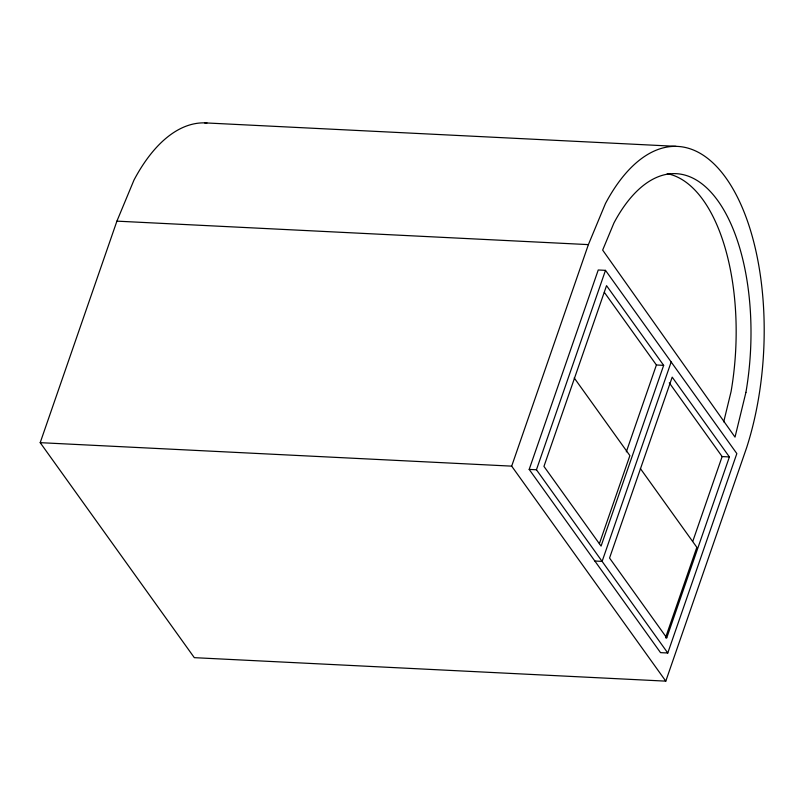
<?xml version="1.0" encoding="UTF-8"?>
<svg xmlns="http://www.w3.org/2000/svg" width="804" height="804" viewBox="0 0 804 804"><rect width="100%" height="100%" fill="white"/><g stroke="black" fill="none" stroke-linecap="round" stroke-linejoin="round"><path stroke-width="1.21" d="M723.711 421.879L731.057 391.659A172.719 83.144 -87.1 0 0 667.24 173.664M665.792 681.139L511.676 466.139L588.387 244.617L605.462 203.533A200.015 96.279 -87.1 0 1 732.906 188.779A200.015 96.279 -87.1 0 1 746.625 447.707L665.792 681.139L194.317 657.662L40.2 442.662L116.912 221.14L133.987 180.056A200.015 96.279 -87.1 0 1 206.96 122.972M529.183 469.415L598.236 269.993L605.492 270.355L736.836 453.587L667.782 652.999L660.526 652.637L529.183 469.415L536.439 469.767L667.782 652.999M536.439 469.767L605.492 270.355M626.326 451.838L656.406 364.986L604.337 292.344M599.402 543.625L629.884 455.597L574.207 377.92M663.662 365.348L601.07 546.097L543.946 466.4L606.538 285.651L663.662 365.348L656.406 364.986M671.169 361.971L602.116 561.383L594.849 561.021M692.847 541.152L722.133 456.571L669.28 382.835M665.923 636.607L696.837 547.323L640.366 468.541M666.747 637.843L729.399 456.933L672.194 377.136L609.553 558.046L666.747 637.843L665.511 637.773M204.578 122.861L676.053 146.338M116.912 221.14L588.387 244.617M722.133 456.571L729.399 456.933M40.2 442.662L511.676 466.139M745.911 392.392L735.027 437.125L602.658 250.094L613.924 222.999A172.719 83.144 -87.1 0 1 715.48 197.543A172.719 83.144 -87.1 0 1 745.911 392.392"/></g></svg>
